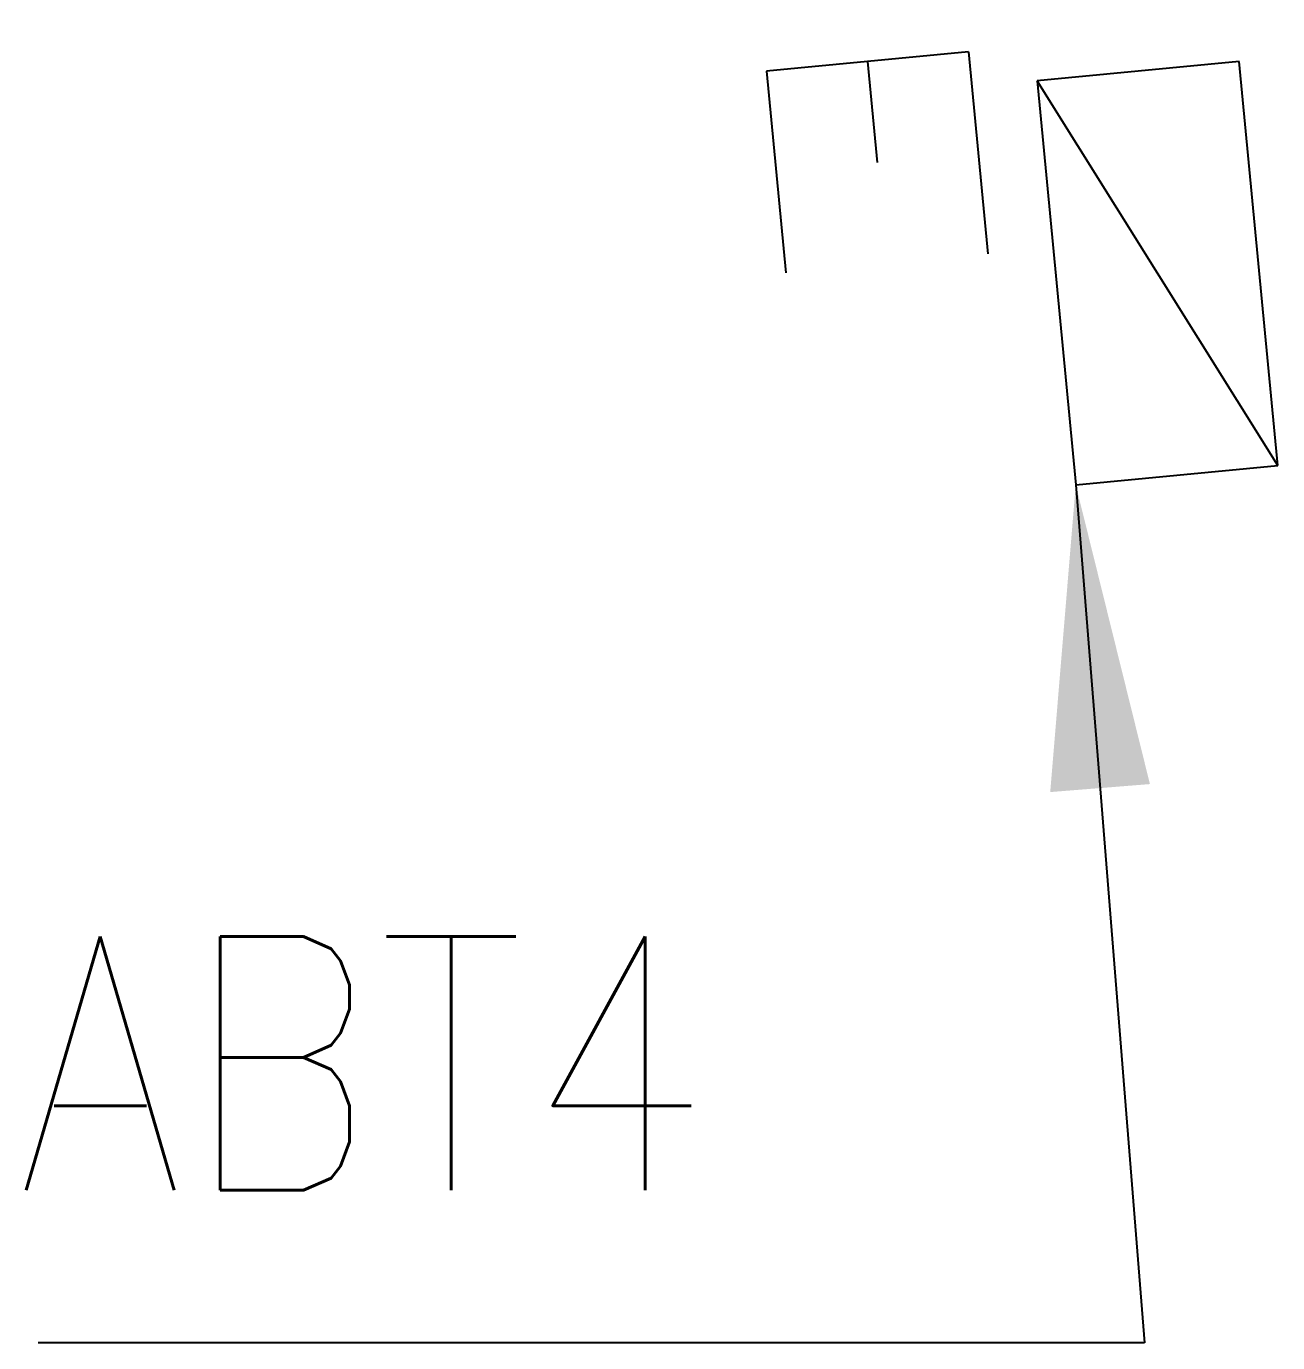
# Model space of a CAD drawing. Header units: millimetres. Extents: x 149190 to 149995, y 138063 to 138359.
# Drawn here: x 149189.52 to 149194.46, y 138354.22 to 138359.41 of the extents above; entities that cross this region are included whole.
import ezdxf

# ---------------------------------------------------------------- set-up
doc = ezdxf.new("R2010")
doc.units = ezdxf.units.MM
doc.layers.get('0').update_dxf_attribs({"linetype": 'CONTINUOUS'})
doc.layers.add('W0430', color=7, linetype='CONTINUOUS')
doc.styles.get("Standard").update_dxf_attribs({"font": 'romans.shx', "width": 0.85})
doc.dimstyles.get("Standard").update_dxf_attribs({"dimtxt": 1.5, "dimasz": 1.2, "dimexe": 0.625, "dimexo": 0.625, "dimgap": 0.25, "dimtad": 1, "dimdec": 1, "dimzin": 0, "dimdsep": 46, "dimtxsty": 'Standard', "dimcen": -0.5, "dimadec": 0, "dimazin": 0, "dimtfac": 1, "dimtdec": 1, "dimtmove": 0, "dimatfit": 3, "dimfxl": 0, "dimtolj": 1, "dimtzin": 0, "dimarcsym": 0})

# ---------------------------------------------------------------- blocks, each defined once
blk = doc.blocks.new('*U3')
at = {"flags": 128}
for points in [[(0.8, 0.8), (-0.8, 0.8)], [(-0.8, 0.8), (-0.8, 0)], [(0.8, 0.8), (-0.8, 0)], [(0.8, 0), (0.8, 0.8)], [(-0.8, 0), (0.8, 0)], [(-0.9399, -0.2591), (-0.1399, -0.2591)], [(-0.9399, -0.2591), (-0.9399, -1.0591)], [(-0.9399, -0.6591), (-0.5399, -0.6591)], [(-0.9399, -1.0591), (-0.1399, -1.0591)]]:
    blk.add_lwpolyline(points, dxfattribs=at)

msp = doc.modelspace()

# ---------------------------------------------------------------- block references
at = {"layer": 'W0430', "rotation": 275.4384331466853}
msp.add_blockref('*U3', (149193.5833, 138358.4034), dxfattribs=at)

# ---------------------------------------------------------------- texts
at = {"layer": 'W0430', "color": 252, "linetype": 'Continuous', "insert": (149192.2155, 138354.825), "char_height": 1, "attachment_point": 9}
msp.add_mtext('\\A1;ABT4', dxfattribs=at)

# ---------------------------------------------------------------- leaders
at = {"layer": 'W0430', "color": 252, "linetype": 'Continuous', "annotation_type": 0, "has_hookline": 1, "hookline_direction": 1, "text_width": 2.9143}
msp.add_leader([(149193.6591, 138357.607), (149193.9304, 138354.2238), (149192.7304, 138354.2238)], dimstyle='Standard', override={"dimgap": 0.25, "dimtad": 1}, dxfattribs=at)

doc.saveas('drawing.dxf')
